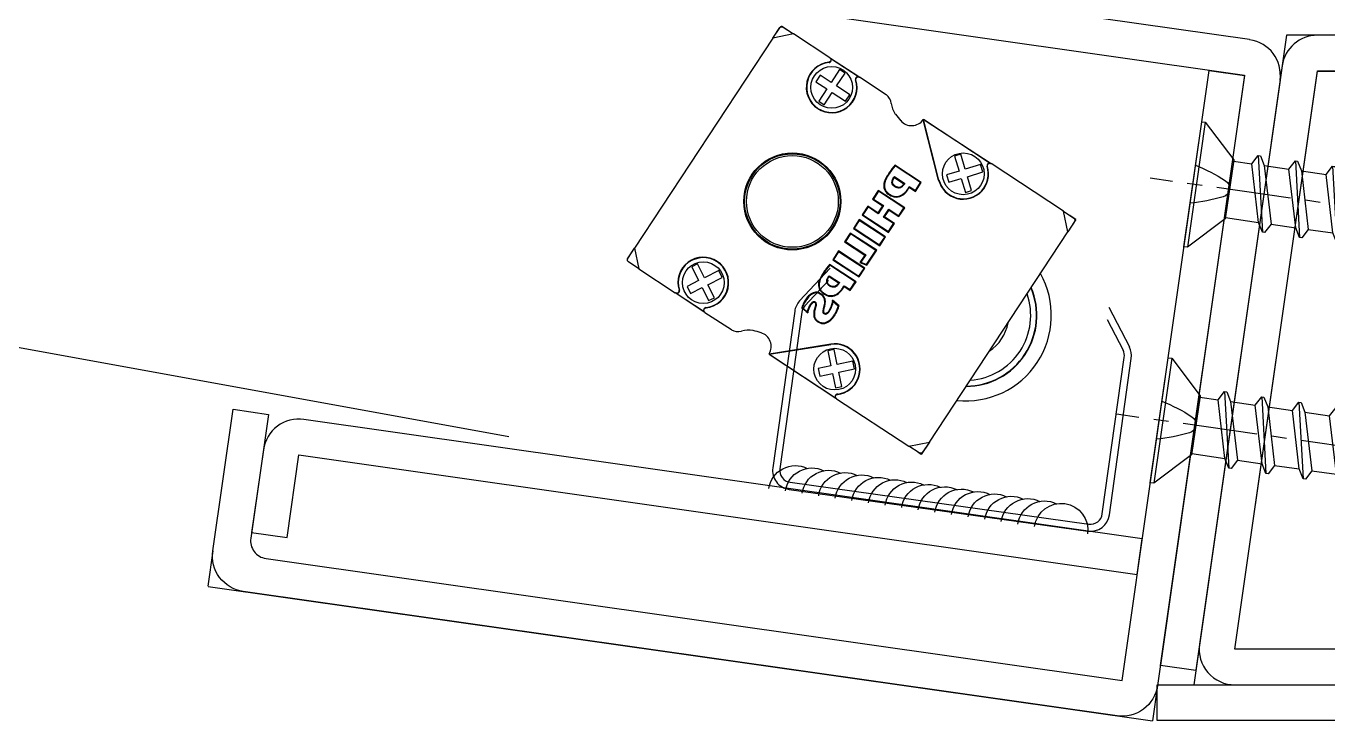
# Model space of a CAD drawing. Extents: x -3378 to 102197, y -3799 to 48702.
# Drawn here: x 58721.3 to 58830.4, y 12798 to 12856.4 of the extents above; entities that cross this region are included whole.
import ezdxf

# ---------------------------------------------------------------- set-up
doc = ezdxf.new("R2010")
doc.units = 0
doc.linetypes.add('CENTER', pattern=[2, 1.25, -0.25, 0.25, -0.25])
for name, color, linetype in [('24WELD', 55, 'Continuous'), ('CENTER', 4, 'CENTER'), ('LAYER3', 165, 'Continuous'), ('outline', 255, 'Continuous'), ('螺絲 固定五金 FASTENERS', 124, 'Continuous'), ('螺絲、螺栓', 4, 'Continuous'), ('視覺模型鋁擠型暫替', 4, 'Continuous'), ('金屬面材 METAL PANEL', 2, 'Continuous')]:
    doc.layers.add(name, color=color, linetype=linetype)
doc.layers.add('BCM-ALP', color=7, linetype='Continuous', lineweight=0)

# ---------------------------------------------------------------- blocks, each defined once
blk = doc.blocks.new('箭頭2')
at = {"layer": 'LAYER3', "ltscale": 10}
blk.add_line((0, -5.77), (0, -205.77), dxfattribs=at)
blk = doc.blocks.new('L3燈具')
at = {"color": 133, "linetype": 'Continuous'}
for p, q in [((-14.27, 36.33), (-11.58, 35.06)), ((-14.19, 36.27), (-14.17, 36.24)), ((-11.71, 35.08), (-11.67, 35.08)), ((-5.77, 32.29), (-5.78, 32.29)), ((0.22, 29.42), (0.26, 29.43)), ((-21.69, 13.73), (-24.38, 15.01)), ((-24.24, 14.99), (-24.28, 14.99)), ((-21.76, 13.79), (-21.78, 13.82)), ((-15.87, 10.99), (-15.87, 11)), ((-9.76, 8.08), (-15.72, 10.91)), ((-9.83, 8.14), (-9.86, 8.17))]:
    blk.add_line(p, q, dxfattribs=at)
at = {"color": 165, "linetype": 'Continuous'}
for p, q in [((-13.33, 35.47), (-13.88, 34.3)), ((-13.4, 34.07), (-12.84, 35.24)), ((-12.84, 35.24), (-13.33, 35.47)), ((-14.87, 34.77), (-15.15, 34.18)), ((-15.15, 34.18), (-14.16, 33.71)), ((-13.88, 34.3), (-14.87, 34.77)), ((-12.18, 33.49), (-13.4, 34.07)), ((-14.16, 33.71), (-14.69, 32.6)), ((-14.2, 32.37), (-13.68, 33.48)), ((-13.68, 33.48), (-12.46, 32.9)), ((-12.46, 32.9), (-12.18, 33.49)), ((-14.69, 32.6), (-14.2, 32.37)), ((-3.83, 27.43), (-5.8, 32.27)), ((-3.8, 27.44), (-5.77, 32.29)), ((-2.29, 29.83), (-2.78, 29.6)), ((-2.78, 29.6), (-2.23, 28.42)), ((-1.74, 28.64), (-2.29, 29.83)), ((-2.23, 28.42), (-3.22, 27.96)), ((-0.52, 29.21), (-1.74, 28.64)), ((-1.47, 28.05), (-0.24, 28.62)), ((-0.24, 28.62), (-0.52, 29.21)), ((-8.01, 27.36), (-8.05, 27.38)), ((-5.23, 27.03), (-7.62, 28.16)), ((-7.6, 28.1), (-7.62, 28.16)), ((-5.3, 27.01), (-7.6, 28.1)), ((-3.22, 27.96), (-2.95, 27.37)), ((-2.95, 27.37), (-1.96, 27.83)), ((-1.96, 27.83), (-1.45, 26.71)), ((-0.96, 26.94), (-1.47, 28.05)), ((-7.54, 27.21), (-7.52, 27.14)), ((-7.54, 27.21), (-6.59, 26.76)), ((-7.52, 27.14), (-6.67, 26.73)), ((-6.59, 26.76), (-6.67, 26.73)), ((-6.18, 26.56), (-6.16, 26.49)), ((-6.18, 26.56), (-5.63, 26.3)), ((-6.16, 26.49), (-5.61, 26.23)), ((-5.63, 26.3), (-5.3, 27.01)), ((-5.63, 26.3), (-5.61, 26.23)), ((-5.61, 26.23), (-5.23, 27.03)), ((-5.3, 27.01), (-5.23, 27.03)), ((-1.45, 26.71), (-0.96, 26.94)), ((-8.71, 25.88), (-9.09, 25.08)), ((-8.68, 25.81), (-9.02, 25.1)), ((-6.32, 24.74), (-8.71, 25.88)), ((-8.68, 25.81), (-8.71, 25.88)), ((-6.39, 24.72), (-8.68, 25.81)), ((-9.39, 24.45), (-9.77, 23.65)), ((-9.36, 24.38), (-9.7, 23.67)), ((-8.48, 24.01), (-9.39, 24.45)), ((-9.36, 24.38), (-9.39, 24.45)), ((-8.45, 23.94), (-9.36, 24.38)), ((-9.02, 25.1), (-9.09, 25.08)), ((-9.09, 25.08), (-8.18, 24.65)), ((-9.02, 25.1), (-8.1, 24.67)), ((-8.18, 24.65), (-8.48, 24.01)), ((-8.1, 24.67), (-8.45, 23.94)), ((-8.1, 24.67), (-8.18, 24.65)), ((-7.96, 23.71), (-7.62, 24.44)), ((-7.89, 23.74), (-7.59, 24.37)), ((-7.62, 24.44), (-7.59, 24.37)), ((-7.62, 24.44), (-6.72, 24.01)), ((-7.59, 24.37), (-6.69, 23.94)), ((-6.72, 24.01), (-6.39, 24.72)), ((-6.72, 24.01), (-6.69, 23.94)), ((-6.69, 23.94), (-6.32, 24.74)), ((-6.39, 24.72), (-6.32, 24.74)), ((-9.96, 23.23), (-10.34, 22.43)), ((-9.94, 23.16), (-10.27, 22.46)), ((-7.57, 22.1), (-9.96, 23.23)), ((-9.94, 23.16), (-9.96, 23.23)), ((-7.64, 22.07), (-9.94, 23.16)), ((-9.7, 23.67), (-9.77, 23.65)), ((-9.77, 23.65), (-7.37, 22.51)), ((-9.7, 23.67), (-7.4, 22.58)), ((-8.45, 23.94), (-8.48, 24.01)), ((-7.96, 23.71), (-7.89, 23.74)), ((-7.06, 23.29), (-7.96, 23.71)), ((-6.99, 23.31), (-7.89, 23.74)), ((-7.4, 22.58), (-7.06, 23.29)), ((-7.37, 22.51), (-6.99, 23.31)), ((-7.06, 23.29), (-6.99, 23.31)), ((-10.54, 22.01), (-10.92, 21.21)), ((-10.52, 21.94), (-10.85, 21.24)), ((-8.15, 20.88), (-10.54, 22.01)), ((-10.52, 21.94), (-10.54, 22.01)), ((-8.22, 20.85), (-10.52, 21.94)), ((-10.27, 22.46), (-10.34, 22.43)), ((-10.34, 22.43), (-7.95, 21.3)), ((-10.27, 22.46), (-7.97, 21.37)), ((-7.97, 21.37), (-7.64, 22.07)), ((-7.95, 21.3), (-7.57, 22.1)), ((-7.64, 22.07), (-7.57, 22.1)), ((-7.4, 22.58), (-7.37, 22.51)), ((-10.85, 21.24), (-10.92, 21.21)), ((-10.92, 21.21), (-9.08, 20.34)), ((-10.85, 21.24), (-9.01, 20.37)), ((-8.82, 19.58), (-8.22, 20.85)), ((-8.79, 19.52), (-8.15, 20.88)), ((-8.22, 20.85), (-8.15, 20.88)), ((-7.97, 21.37), (-7.95, 21.3)), ((-11.31, 20.39), (-11.69, 19.59)), ((-11.29, 20.32), (-11.62, 19.62)), ((-8.92, 19.26), (-11.31, 20.39)), ((-11.29, 20.32), (-11.31, 20.39)), ((-8.99, 19.23), (-11.29, 20.32)), ((-9.08, 20.34), (-9.41, 19.66)), ((-9.33, 19.7), (-9.41, 19.66)), ((-9.41, 19.66), (-8.79, 19.52)), ((-9.01, 20.37), (-9.33, 19.7)), ((-9.33, 19.7), (-8.82, 19.58)), ((-9.01, 20.37), (-9.08, 20.34)), ((-9.5, 18.03), (-11.89, 19.16)), ((-11.87, 19.09), (-11.89, 19.16)), ((-9.57, 18), (-11.87, 19.09)), ((-11.62, 19.62), (-11.69, 19.59)), ((-11.69, 19.59), (-9.3, 18.46)), ((-11.62, 19.62), (-9.32, 18.53)), ((-9.32, 18.53), (-8.99, 19.23)), ((-9.3, 18.46), (-8.92, 19.26)), ((-8.99, 19.23), (-8.92, 19.26)), ((-8.82, 19.58), (-8.79, 19.52)), ((-22.87, 17.67), (-23.32, 17.36)), ((-22.14, 16.6), (-22.87, 17.67)), ((-12.28, 18.34), (-12.33, 18.36)), ((-11.81, 18.21), (-11.79, 18.14)), ((-11.81, 18.21), (-10.86, 17.76)), ((-11.79, 18.14), (-10.93, 17.73)), ((-10.86, 17.76), (-10.93, 17.73)), ((-10.45, 17.56), (-10.42, 17.49)), ((-10.45, 17.56), (-9.9, 17.3)), ((-10.42, 17.49), (-9.88, 17.23)), ((-9.9, 17.3), (-9.57, 18)), ((-9.88, 17.23), (-9.5, 18.03)), ((-9.57, 18), (-9.5, 18.03)), ((-9.32, 18.53), (-9.3, 18.46)), ((-23.32, 17.36), (-22.58, 16.29)), ((-21.03, 17.36), (-22.14, 16.6)), ((-21.77, 16.06), (-20.66, 16.83)), ((-20.66, 16.83), (-21.03, 17.36)), ((-9.9, 17.3), (-9.88, 17.23)), ((-22.58, 16.29), (-23.48, 15.68)), ((-23.48, 15.68), (-23.11, 15.14)), ((-23.11, 15.14), (-22.21, 15.76)), ((-22.21, 15.76), (-21.52, 14.75)), ((-21.07, 15.05), (-21.77, 16.06)), ((-12.66, 15.88), (-12.68, 15.84)), ((-11.19, 16.13), (-11.25, 16.23)), ((-10.63, 15.83), (-11.25, 16.23)), ((-10.69, 15.8), (-11.19, 16.13)), ((-10.69, 15.8), (-10.63, 15.83)), ((-21.52, 14.75), (-21.07, 15.05)), ((-13.66, 15.26), (-13.71, 15.24)), ((-13.18, 14.97), (-13.14, 14.88)), ((-11.66, 14.96), (-11.66, 15.01)), ((-15.87, 11.03), (-10.87, 12.57)), ((-15.87, 10.99), (-10.86, 12.53)), ((-10.54, 12.15), (-11.05, 11.96)), ((-10.1, 10.92), (-10.54, 12.15)), ((-11.05, 11.96), (-10.61, 10.74)), ((-8.83, 11.38), (-10.1, 10.92)), ((-8.61, 10.77), (-8.83, 11.38)), ((-10.61, 10.74), (-11.64, 10.37)), ((-11.64, 10.37), (-11.42, 9.76)), ((-11.42, 9.76), (-10.39, 10.13)), ((-10.39, 10.13), (-9.97, 8.97)), ((-9.88, 10.31), (-8.61, 10.77)), ((-9.47, 9.16), (-9.88, 10.31)), ((-9.97, 8.97), (-9.47, 9.16))]:
    blk.add_line(p, q, dxfattribs=at)
for centre, radius in [((-13.78, 33.89), 1.75), ((-1.85, 28.24), 1.75), ((-15.72, 23.96), 4.07), ((-15.72, 23.96), 4), ((-15.72, 23.96), 3.85), ((-22.17, 16.18), 1.75), ((-10.25, 10.52), 1.75)]:
    blk.add_circle(centre, radius, dxfattribs=at)
for centre, radius, start, end in [((-13.78, 33.89), 2.13, 104.2067, 25.0725), ((-13.78, 33.89), 2.1, 103.8351, 25.4441), ((-1.85, 28.24), 2.13, 202.2058, 25.0725), ((-1.85, 28.24), 2.1, 202.2058, 25.4441), ((0.12, 23.37), 9.11, 148.215, 153.8586), ((0.12, 23.37), 9.06, 148.514, 153.8586), ((-4.07, 14.32), 9.2, 148.2538, 153.92), ((-4.07, 14.32), 9.14, 148.5502, 153.92), ((-22.17, 16.18), 2.13, 284.2067, 205.0725), ((-22.17, 16.18), 2.1, 283.8351, 205.4441), ((-7.54, 24.5), 11.13, 236.2835, 239.7949), ((-7.54, 24.5), 11.08, 236.4704, 239.3601), ((-10.25, 10.52), 2.13, 284.2067, 107.0734), ((-10.25, 10.52), 2.1, 283.8351, 107.0734)]:
    blk.add_arc(centre, radius, start, end, dxfattribs=at)
at = {"color": 133, "linetype": 'Continuous'}
for centre, radius, start, end in [((-1.04, 39.42), 10, 224.4646, 228.5497), ((-15.64, 11.09), 0.2, 220.5242, 244.6396)]:
    blk.add_arc(centre, radius, start, end, dxfattribs=at)
at = {"linetype": 'Continuous'}
blk.add_arc((-5.7, 32.05), 0.2, 64.6396, 88.755, dxfattribs=at)
at = {"color": 133, "linetype": 'Continuous', "extrusion": (0, 0, -1)}
for centre, major_axis, start_param, end_param in [((-6.37, 33.03), (1, 0.41), 1.321801, 1.35384), ((-16.82, 10.98), (0.32, -1.04), -1.35384, -1.321801)]:
    blk.add_ellipse(centre, major_axis=major_axis, ratio=0.866113, start_param=start_param, end_param=end_param, dxfattribs=at)
at = {"color": 165, "linetype": 'Continuous'}
for points, knots in [([(-14.27, 36.33), (-14.23, 36.32), (-14.2, 36.29), (-14.16, 36.22), (-14.15, 36.17), (-14.16, 36.09), (-14.17, 36.05), (-14.23, 35.99), (-14.26, 35.97), (-14.3, 35.96)], [0, 0, 0, 0, 0.25, 0.25, 0.5, 0.5, 0.75, 0.75, 1, 1, 1, 1]), ([(-14.28, 35.93), (-14.24, 35.94), (-14.21, 35.96), (-14.15, 36.02), (-14.13, 36.06), (-14.13, 36.14), (-14.14, 36.19), (-14.16, 36.23), (-14.16, 36.24), (-14.17, 36.24)], [0, 0, 0, 0, 0.25, 0.25, 0.5, 0.5, 0.75, 0.75, 0.8056543, 0.8056543, 0.8056543, 0.8056543]), ([(-11.71, 35.08), (-11.72, 35.08), (-11.73, 35.08), (-11.78, 35.07), (-11.82, 35.05), (-11.87, 34.99), (-11.89, 34.95), (-11.91, 34.87), (-11.9, 34.83), (-11.88, 34.79)], [0.1948221, 0.1948221, 0.1948221, 0.1948221, 0.25, 0.25, 0.5, 0.5, 0.75, 0.75, 1, 1, 1, 1]), ([(-11.85, 34.79), (-11.86, 34.83), (-11.87, 34.87), (-11.85, 34.95), (-11.83, 34.99), (-11.78, 35.05), (-11.74, 35.07), (-11.66, 35.08), (-11.62, 35.08), (-11.58, 35.06)], [0, 0, 0, 0, 0.25, 0.25, 0.5, 0.5, 0.75, 0.75, 1, 1, 1, 1]), ([(0.22, 29.42), (0.21, 29.42), (0.2, 29.42), (0.15, 29.41), (0.11, 29.39), (0.06, 29.34), (0.04, 29.3), (0.02, 29.22), (0.03, 29.18), (0.04, 29.14)], [0.1948221, 0.1948221, 0.1948221, 0.1948221, 0.25, 0.25, 0.5, 0.5, 0.75, 0.75, 1, 1, 1, 1]), ([(0.08, 29.14), (0.06, 29.18), (0.06, 29.22), (0.07, 29.3), (0.09, 29.34), (0.15, 29.4), (0.19, 29.42), (0.27, 29.43), (0.31, 29.42), (0.35, 29.41)], [0, 0, 0, 0, 0.25, 0.25, 0.5, 0.5, 0.75, 0.75, 1, 1, 1, 1]), ([(-8.05, 27.38), (-8.2, 27.07), (-8.35, 26.75), (-8.31, 26.23), (-8.25, 26.06), (-8.04, 25.79), (-7.89, 25.7), (-7.57, 25.56), (-7.4, 25.52), (-7.06, 25.53), (-6.9, 25.59), (-6.61, 25.77), (-6.48, 25.89), (-6.3, 26.18), (-6.23, 26.34), (-6.16, 26.49)], [0, 0, 0, 0, 0.25, 0.25, 0.375, 0.375, 0.5, 0.5, 0.625, 0.625, 0.75, 0.75, 0.875, 0.875, 1, 1, 1, 1]), ([(-8.01, 27.36), (-8.02, 27.32), (-8.04, 27.28), (-8.06, 27.23), (-8.07, 27.23), (-8.08, 27.21), (-8.08, 27.2), (-8.1, 27.16), (-8.11, 27.14), (-8.16, 27.02), (-8.19, 26.93), (-8.27, 26.67), (-8.28, 26.5), (-8.25, 26.28), (-8.23, 26.21), (-8.19, 26.11), (-8.18, 26.08), (-8.15, 26.03), (-8.14, 26.02), (-8.12, 25.98), (-8.11, 25.97), (-8.04, 25.89), (-7.98, 25.84), (-7.87, 25.77), (-7.83, 25.74), (-7.76, 25.7), (-7.71, 25.68), (-7.51, 25.59), (-7.35, 25.56), (-7.04, 25.59), (-6.89, 25.65), (-6.72, 25.77), (-6.68, 25.79), (-6.63, 25.84), (-6.61, 25.85), (-6.59, 25.88), (-6.58, 25.89), (-6.56, 25.9), (-6.56, 25.91), (-6.49, 25.98), (-6.44, 26.05), (-6.36, 26.19), (-6.32, 26.26), (-6.25, 26.41), (-6.22, 26.49), (-6.18, 26.56)], [0, 0, 0, 0, 0.03125, 0.03125, 0.039062, 0.039062, 0.046875, 0.046875, 0.0625, 0.0625, 0.125, 0.125, 0.25, 0.25, 0.3125, 0.3125, 0.34375, 0.34375, 0.359375, 0.359375, 0.375, 0.375, 0.4375, 0.4375, 0.46875, 0.46875, 0.5, 0.5, 0.625, 0.625, 0.75, 0.75, 0.78125, 0.78125, 0.796875, 0.796875, 0.804688, 0.804688, 0.8125, 0.8125, 0.875, 0.875, 0.9375, 0.9375, 1, 1, 1, 1]), ([(-6.59, 26.76), (-6.6, 26.75), (-6.6, 26.74), (-6.61, 26.73), (-6.61, 26.72), (-6.62, 26.72), (-6.62, 26.71), (-6.62, 26.71), (-6.62, 26.7), (-6.64, 26.67), (-6.65, 26.65), (-6.69, 26.58), (-6.71, 26.54), (-6.8, 26.43), (-6.85, 26.38), (-6.94, 26.33), (-6.97, 26.32), (-7.01, 26.32), (-7.02, 26.31), (-7.04, 26.31), (-7.05, 26.31), (-7.08, 26.31), (-7.1, 26.31), (-7.16, 26.31), (-7.2, 26.31), (-7.26, 26.33), (-7.28, 26.34), (-7.31, 26.35), (-7.33, 26.35), (-7.35, 26.36), (-7.36, 26.37), (-7.38, 26.37), (-7.39, 26.38), (-7.41, 26.39), (-7.42, 26.39), (-7.45, 26.41), (-7.46, 26.42), (-7.52, 26.45), (-7.55, 26.48), (-7.62, 26.56), (-7.66, 26.62), (-7.68, 26.77), (-7.68, 26.85), (-7.64, 26.99), (-7.62, 27.04), (-7.6, 27.1), (-7.59, 27.11), (-7.58, 27.13), (-7.58, 27.13), (-7.58, 27.13), (-7.58, 27.14), (-7.58, 27.14), (-7.57, 27.15), (-7.56, 27.17), (-7.55, 27.19), (-7.54, 27.21)], [0, 0, 0, 0, 0.015625, 0.015625, 0.023438, 0.023438, 0.027344, 0.027344, 0.03125, 0.03125, 0.0625, 0.0625, 0.125, 0.125, 0.25, 0.25, 0.3125, 0.3125, 0.328125, 0.328125, 0.34375, 0.34375, 0.375, 0.375, 0.4375, 0.4375, 0.46875, 0.46875, 0.484375, 0.484375, 0.5, 0.5, 0.515625, 0.515625, 0.53125, 0.53125, 0.5625, 0.5625, 0.625, 0.625, 0.75, 0.75, 0.875, 0.875, 0.9375, 0.9375, 0.953125, 0.953125, 0.957031, 0.957031, 0.960938, 0.960938, 0.96875, 0.96875, 1, 1, 1, 1]), ([(-6.67, 26.73), (-6.67, 26.73), (-6.67, 26.73), (-6.67, 26.73), (-6.67, 26.73), (-6.68, 26.7), (-6.7, 26.67), (-6.73, 26.61), (-6.76, 26.57), (-6.84, 26.46), (-6.89, 26.42), (-6.96, 26.38), (-6.99, 26.37), (-7.02, 26.37), (-7.03, 26.37), (-7.05, 26.36), (-7.06, 26.36), (-7.08, 26.36), (-7.1, 26.36), (-7.16, 26.36), (-7.19, 26.37), (-7.25, 26.38), (-7.27, 26.39), (-7.3, 26.4), (-7.31, 26.4), (-7.33, 26.41), (-7.34, 26.41), (-7.35, 26.42), (-7.36, 26.43), (-7.38, 26.44), (-7.39, 26.44), (-7.42, 26.45), (-7.44, 26.46), (-7.48, 26.5), (-7.51, 26.52), (-7.58, 26.59), (-7.61, 26.64), (-7.63, 26.77), (-7.63, 26.84), (-7.59, 26.97), (-7.58, 27.02), (-7.55, 27.08), (-7.54, 27.09), (-7.54, 27.1), (-7.53, 27.11), (-7.53, 27.11), (-7.53, 27.11), (-7.53, 27.12), (-7.53, 27.12), (-7.52, 27.13), (-7.52, 27.14), (-7.52, 27.14)], [0, 0, 0, 0, 0.000985, 0.000985, 0.005102, 0.005102, 0.038036, 0.038036, 0.103905, 0.103905, 0.235642, 0.235642, 0.301511, 0.301511, 0.317978, 0.317978, 0.334445, 0.334445, 0.36738, 0.36738, 0.433248, 0.433248, 0.466183, 0.466183, 0.48265, 0.48265, 0.499117, 0.499117, 0.515584, 0.515584, 0.532051, 0.532051, 0.564986, 0.564986, 0.630855, 0.630855, 0.762592, 0.762592, 0.894329, 0.894329, 0.960198, 0.960198, 0.976665, 0.976665, 0.980782, 0.980782, 0.984899, 0.984899, 0.993133, 0.993133, 1, 1, 1, 1]), ([(-12.33, 18.36), (-12.48, 18.06), (-12.62, 17.73), (-12.58, 17.22), (-12.51, 17.05), (-12.3, 16.79), (-12.15, 16.7), (-11.84, 16.55), (-11.67, 16.51), (-11.33, 16.52), (-11.16, 16.58), (-10.73, 16.86), (-10.57, 17.18), (-10.42, 17.49)], [0, 0, 0, 0, 0.25, 0.25, 0.375, 0.375, 0.5, 0.5, 0.625, 0.625, 0.75, 0.75, 1, 1, 1, 1]), ([(-12.28, 18.34), (-12.3, 18.3), (-12.32, 18.27), (-12.34, 18.22), (-12.34, 18.21), (-12.35, 18.2), (-12.35, 18.2), (-12.35, 18.19), (-12.35, 18.19), (-12.36, 18.18), (-12.36, 18.17), (-12.37, 18.14), (-12.39, 18.11), (-12.44, 17.99), (-12.47, 17.9), (-12.54, 17.63), (-12.55, 17.46), (-12.5, 17.17), (-12.44, 17.05), (-12.34, 16.93), (-12.34, 16.92), (-12.32, 16.91), (-12.32, 16.9), (-12.3, 16.88), (-12.28, 16.87), (-12.24, 16.83), (-12.2, 16.8), (-12.13, 16.75), (-12.09, 16.73), (-12.01, 16.69), (-11.97, 16.67), (-11.76, 16.58), (-11.6, 16.56), (-11.3, 16.59), (-11.15, 16.65), (-10.99, 16.76), (-10.97, 16.77), (-10.94, 16.8), (-10.92, 16.81), (-10.88, 16.85), (-10.85, 16.88), (-10.77, 16.97), (-10.72, 17.03), (-10.66, 17.14), (-10.63, 17.18), (-10.6, 17.24), (-10.59, 17.26), (-10.58, 17.29), (-10.57, 17.3), (-10.56, 17.32), (-10.56, 17.33), (-10.52, 17.41), (-10.48, 17.49), (-10.45, 17.56)], [0, 0, 0, 0, 0.03125, 0.03125, 0.039062, 0.039062, 0.041016, 0.041016, 0.042969, 0.042969, 0.046875, 0.046875, 0.0625, 0.0625, 0.125, 0.125, 0.25, 0.25, 0.375, 0.375, 0.382812, 0.382812, 0.390625, 0.390625, 0.40625, 0.40625, 0.4375, 0.4375, 0.46875, 0.46875, 0.5, 0.5, 0.625, 0.625, 0.75, 0.75, 0.765625, 0.765625, 0.78125, 0.78125, 0.8125, 0.8125, 0.875, 0.875, 0.90625, 0.90625, 0.921875, 0.921875, 0.929688, 0.929688, 0.9375, 0.9375, 1, 1, 1, 1]), ([(-10.86, 17.76), (-10.87, 17.75), (-10.87, 17.74), (-10.88, 17.72), (-10.88, 17.72), (-10.88, 17.71), (-10.89, 17.71), (-10.9, 17.67), (-10.91, 17.65), (-10.95, 17.58), (-10.98, 17.53), (-11.06, 17.42), (-11.12, 17.37), (-11.21, 17.32), (-11.24, 17.31), (-11.28, 17.31), (-11.28, 17.31), (-11.29, 17.31), (-11.29, 17.31), (-11.31, 17.3), (-11.32, 17.3), (-11.35, 17.3), (-11.37, 17.3), (-11.47, 17.31), (-11.56, 17.33), (-11.69, 17.39), (-11.73, 17.41), (-11.8, 17.46), (-11.83, 17.49), (-11.9, 17.58), (-11.93, 17.65), (-11.95, 17.77), (-11.95, 17.81), (-11.94, 17.86), (-11.94, 17.87), (-11.93, 17.89), (-11.93, 17.89), (-11.93, 17.9), (-11.93, 17.9), (-11.93, 17.9), (-11.93, 17.91), (-11.93, 17.93), (-11.92, 17.94), (-11.9, 18), (-11.89, 18.04), (-11.86, 18.1), (-11.86, 18.11), (-11.85, 18.13), (-11.85, 18.13), (-11.84, 18.14), (-11.84, 18.15), (-11.83, 18.17), (-11.82, 18.19), (-11.81, 18.21)], [0, 0, 0, 0, 0.015625, 0.015625, 0.023437, 0.023437, 0.03125, 0.03125, 0.0625, 0.0625, 0.125, 0.125, 0.25, 0.25, 0.3125, 0.3125, 0.320312, 0.320312, 0.328125, 0.328125, 0.34375, 0.34375, 0.375, 0.375, 0.5, 0.5, 0.5625, 0.5625, 0.625, 0.625, 0.75, 0.75, 0.8125, 0.8125, 0.828125, 0.828125, 0.832031, 0.832031, 0.835938, 0.835938, 0.84375, 0.84375, 0.875, 0.875, 0.9375, 0.9375, 0.953125, 0.953125, 0.960938, 0.960938, 0.96875, 0.96875, 1, 1, 1, 1]), ([(-10.93, 17.73), (-10.93, 17.73), (-10.94, 17.73), (-10.95, 17.7), (-10.96, 17.67), (-11, 17.6), (-11.02, 17.56), (-11.1, 17.46), (-11.15, 17.41), (-11.23, 17.37), (-11.26, 17.36), (-11.29, 17.36), (-11.29, 17.36), (-11.3, 17.36), (-11.3, 17.36), (-11.31, 17.36), (-11.32, 17.36), (-11.35, 17.36), (-11.37, 17.36), (-11.46, 17.36), (-11.54, 17.38), (-11.66, 17.43), (-11.7, 17.46), (-11.77, 17.5), (-11.79, 17.53), (-11.86, 17.6), (-11.88, 17.66), (-11.89, 17.77), (-11.89, 17.8), (-11.89, 17.85), (-11.89, 17.86), (-11.88, 17.88), (-11.88, 17.88), (-11.88, 17.89), (-11.88, 17.89), (-11.88, 17.89), (-11.88, 17.9), (-11.87, 17.91), (-11.87, 17.93), (-11.85, 17.98), (-11.84, 18.02), (-11.82, 18.07), (-11.81, 18.09), (-11.8, 18.1), (-11.8, 18.11), (-11.8, 18.12), (-11.79, 18.12), (-11.79, 18.13), (-11.79, 18.13), (-11.79, 18.14)], [0, 0, 0, 0, 0.005073, 0.005073, 0.038004, 0.038004, 0.103868, 0.103868, 0.235595, 0.235595, 0.301459, 0.301459, 0.309692, 0.309692, 0.317925, 0.317925, 0.334391, 0.334391, 0.367323, 0.367323, 0.49905, 0.49905, 0.564914, 0.564914, 0.630777, 0.630777, 0.762504, 0.762504, 0.828368, 0.828368, 0.844834, 0.844834, 0.84895, 0.84895, 0.853067, 0.853067, 0.8613, 0.8613, 0.894232, 0.894232, 0.960095, 0.960095, 0.976561, 0.976561, 0.984794, 0.984794, 0.993027, 0.993027, 1, 1, 1, 1]), ([(-11.66, 15.01), (-11.68, 15.01), (-11.69, 15.01), (-11.71, 15.02), (-11.72, 15.02), (-11.72, 15.02), (-11.73, 15.02), (-11.73, 15.02), (-11.73, 15.02), (-11.73, 15.03), (-11.74, 15.03), (-11.75, 15.03), (-11.75, 15.03), (-11.77, 15.04), (-11.77, 15.04), (-11.78, 15.05), (-11.78, 15.05), (-11.78, 15.05), (-11.79, 15.05), (-11.81, 15.07), (-11.82, 15.1), (-11.84, 15.2), (-11.85, 15.27), (-11.84, 15.4), (-11.84, 15.45), (-11.83, 15.52), (-11.82, 15.55), (-11.82, 15.59), (-11.82, 15.59), (-11.81, 15.6), (-11.81, 15.61), (-11.81, 15.61), (-11.81, 15.61), (-11.81, 15.63), (-11.81, 15.64), (-11.79, 15.83), (-11.8, 15.97), (-11.83, 16.09), (-11.83, 16.1), (-11.83, 16.11), (-11.83, 16.11), (-11.83, 16.12), (-11.83, 16.12), (-11.84, 16.15), (-11.85, 16.16), (-11.87, 16.22), (-11.88, 16.25), (-11.93, 16.35), (-11.98, 16.41), (-12.08, 16.51), (-12.14, 16.55), (-12.22, 16.59), (-12.23, 16.6), (-12.25, 16.61), (-12.25, 16.61), (-12.28, 16.62), (-12.29, 16.63), (-12.35, 16.65), (-12.38, 16.66), (-12.56, 16.71), (-12.7, 16.7), (-12.9, 16.62), (-12.96, 16.58), (-13.06, 16.51), (-13.09, 16.49), (-13.13, 16.45), (-13.14, 16.45), (-13.15, 16.43), (-13.16, 16.43), (-13.16, 16.42), (-13.17, 16.42), (-13.18, 16.4), (-13.2, 16.39), (-13.31, 16.27), (-13.38, 16.14), (-13.44, 16.02)], [0, 0, 0, 0, 0.014689, 0.014689, 0.022509, 0.022509, 0.026419, 0.026419, 0.028374, 0.028374, 0.030329, 0.030329, 0.038149, 0.038149, 0.042058, 0.042058, 0.045968, 0.045968, 0.061608, 0.061608, 0.124168, 0.124168, 0.186727, 0.186727, 0.218007, 0.218007, 0.233647, 0.233647, 0.237557, 0.237557, 0.239512, 0.239512, 0.241467, 0.241467, 0.249287, 0.249287, 0.374406, 0.374406, 0.382225, 0.382225, 0.386135, 0.386135, 0.390045, 0.390045, 0.405685, 0.405685, 0.436965, 0.436965, 0.499524, 0.499524, 0.562084, 0.562084, 0.569904, 0.569904, 0.577724, 0.577724, 0.593364, 0.593364, 0.624643, 0.624643, 0.749762, 0.749762, 0.812322, 0.812322, 0.843601, 0.843601, 0.851421, 0.851421, 0.855331, 0.855331, 0.859241, 0.859241, 0.874881, 0.874881, 1, 1, 1, 1]), ([(-11.66, 14.96), (-11.68, 14.96), (-11.7, 14.96), (-11.72, 14.97), (-11.73, 14.97), (-11.74, 14.97), (-11.75, 14.97), (-11.75, 14.97), (-11.75, 14.98), (-11.76, 14.98), (-11.76, 14.98), (-11.77, 14.98), (-11.78, 14.99), (-11.79, 14.99), (-11.79, 14.99), (-11.8, 15), (-11.8, 15), (-11.81, 15), (-11.82, 15.01), (-11.85, 15.04), (-11.87, 15.08), (-11.9, 15.2), (-11.9, 15.27), (-11.89, 15.4), (-11.89, 15.45), (-11.88, 15.53), (-11.87, 15.56), (-11.87, 15.59), (-11.87, 15.6), (-11.87, 15.61), (-11.87, 15.61), (-11.87, 15.62), (-11.86, 15.62), (-11.86, 15.64), (-11.86, 15.65), (-11.84, 15.83), (-11.85, 15.97), (-11.88, 16.08), (-11.88, 16.09), (-11.88, 16.1), (-11.88, 16.1), (-11.88, 16.11), (-11.89, 16.11), (-11.89, 16.13), (-11.9, 16.15), (-11.91, 16.2), (-11.93, 16.23), (-11.98, 16.32), (-12.02, 16.37), (-12.11, 16.47), (-12.17, 16.51), (-12.24, 16.55), (-12.25, 16.55), (-12.27, 16.56), (-12.28, 16.56), (-12.3, 16.57), (-12.32, 16.58), (-12.36, 16.6), (-12.4, 16.61), (-12.56, 16.65), (-12.69, 16.65), (-12.87, 16.57), (-12.94, 16.54), (-13.03, 16.47), (-13.06, 16.45), (-13.1, 16.41), (-13.1, 16.41), (-13.11, 16.4), (-13.12, 16.39), (-13.13, 16.39), (-13.13, 16.38), (-13.14, 16.37), (-13.16, 16.35), (-13.26, 16.24), (-13.33, 16.11), (-13.39, 15.99)], [0, 0, 0, 0, 0.015625, 0.015625, 0.023437, 0.023437, 0.027344, 0.027344, 0.029297, 0.029297, 0.03125, 0.03125, 0.039063, 0.039063, 0.042969, 0.042969, 0.046875, 0.046875, 0.0625, 0.0625, 0.125, 0.125, 0.1875, 0.1875, 0.21875, 0.21875, 0.234375, 0.234375, 0.238281, 0.238281, 0.240234, 0.240234, 0.242188, 0.242188, 0.25, 0.25, 0.375, 0.375, 0.382813, 0.382813, 0.386719, 0.386719, 0.390625, 0.390625, 0.40625, 0.40625, 0.4375, 0.4375, 0.5, 0.5, 0.5625, 0.5625, 0.570312, 0.570312, 0.578125, 0.578125, 0.59375, 0.59375, 0.625, 0.625, 0.75, 0.75, 0.8125, 0.8125, 0.84375, 0.84375, 0.851562, 0.851562, 0.855469, 0.855469, 0.859375, 0.859375, 0.875, 0.875, 1, 1, 1, 1]), ([(-13.44, 16.02), (-13.47, 15.96), (-13.5, 15.9), (-13.55, 15.78), (-13.57, 15.72), (-13.64, 15.54), (-13.68, 15.41), (-13.71, 15.27), (-13.71, 15.26), (-13.71, 15.25), (-13.71, 15.24)], [0, 0, 0, 0, 0.239415, 0.239415, 0.47883, 0.47883, 0.957661, 0.957661, 0.957661, 1, 1, 1, 1]), ([(-13.39, 15.99), (-13.42, 15.94), (-13.45, 15.88), (-13.5, 15.76), (-13.52, 15.7), (-13.59, 15.52), (-13.63, 15.39), (-13.66, 15.26)], [0, 0, 0, 0, 0.25, 0.25, 0.5, 0.5, 1, 1, 1, 1]), ([(-13.18, 14.97), (-13.17, 15.17), (-13.12, 15.36), (-13.04, 15.56), (-13.03, 15.58), (-13.01, 15.62), (-13, 15.64), (-12.99, 15.67), (-12.99, 15.67), (-12.98, 15.68), (-12.98, 15.68), (-12.98, 15.69), (-12.97, 15.7), (-12.96, 15.72), (-12.95, 15.73), (-12.93, 15.77), (-12.92, 15.79), (-12.87, 15.85), (-12.83, 15.88), (-12.78, 15.89), (-12.78, 15.9), (-12.76, 15.9), (-12.76, 15.9), (-12.75, 15.9), (-12.75, 15.9), (-12.74, 15.9), (-12.74, 15.9), (-12.72, 15.9), (-12.69, 15.89), (-12.66, 15.88)], [0, 0, 0, 0, 0.5, 0.5, 0.5625, 0.5625, 0.625, 0.625, 0.632812, 0.632812, 0.640625, 0.640625, 0.65625, 0.65625, 0.6875, 0.6875, 0.75, 0.75, 0.875, 0.875, 0.90625, 0.90625, 0.921875, 0.921875, 0.929688, 0.929688, 0.9375, 0.9375, 1, 1, 1, 1]), ([(-13.14, 14.88), (-13.13, 14.91), (-13.13, 14.93), (-13.13, 14.96), (-13.11, 15.16), (-13.07, 15.34), (-12.99, 15.54), (-12.98, 15.56), (-12.96, 15.6), (-12.95, 15.62), (-12.94, 15.65), (-12.94, 15.65), (-12.94, 15.65), (-12.93, 15.66), (-12.93, 15.67), (-12.93, 15.68), (-12.92, 15.7), (-12.91, 15.71), (-12.89, 15.74), (-12.87, 15.76), (-12.83, 15.81), (-12.8, 15.83), (-12.77, 15.84), (-12.76, 15.84), (-12.75, 15.85), (-12.75, 15.85), (-12.74, 15.85), (-12.74, 15.85), (-12.74, 15.85), (-12.74, 15.85), (-12.73, 15.85), (-12.71, 15.84), (-12.68, 15.84)], [0, 0, 0, 0, 0.066966, 0.066966, 0.066966, 0.534822, 0.534822, 0.593305, 0.593305, 0.651787, 0.651787, 0.659097, 0.659097, 0.666407, 0.666407, 0.681028, 0.681028, 0.710269, 0.710269, 0.768751, 0.768751, 0.885715, 0.885715, 0.914956, 0.914956, 0.929576, 0.929576, 0.936887, 0.936887, 0.944197, 0.944197, 1, 1, 1, 1]), ([(-12.68, 15.84), (-12.67, 15.83), (-12.65, 15.82), (-12.63, 15.78), (-12.62, 15.75), (-12.6, 15.65), (-12.6, 15.55), (-12.61, 15.41), (-12.62, 15.39), (-12.62, 15.37), (-12.62, 15.36), (-12.62, 15.35), (-12.62, 15.34), (-12.63, 15.31), (-12.63, 15.28), (-12.64, 15.2), (-12.65, 15.15), (-12.65, 15.01), (-12.64, 14.92), (-12.63, 14.83), (-12.63, 14.81), (-12.63, 14.79), (-12.63, 14.78), (-12.63, 14.78), (-12.63, 14.78), (-12.63, 14.77), (-12.62, 14.76), (-12.62, 14.74), (-12.62, 14.73), (-12.6, 14.67), (-12.59, 14.62), (-12.52, 14.49), (-12.46, 14.42), (-12.35, 14.33), (-12.31, 14.31), (-12.25, 14.28), (-12.24, 14.28), (-12.22, 14.27), (-12.21, 14.26), (-12.19, 14.25), (-12.18, 14.25), (-12.16, 14.24), (-12.15, 14.23), (-12.05, 14.19), (-11.96, 14.17), (-11.69, 14.16), (-11.52, 14.22), (-11.32, 14.37), (-11.29, 14.4), (-11.24, 14.45), (-11.23, 14.46), (-11.21, 14.48), (-11.21, 14.48), (-11.2, 14.49), (-11.2, 14.49), (-11.2, 14.49), (-11.19, 14.5), (-11.18, 14.51), (-11.17, 14.53), (-11.1, 14.6), (-11.05, 14.67), (-10.96, 14.82), (-10.92, 14.9), (-10.84, 15.07), (-10.8, 15.16), (-10.71, 15.43), (-10.66, 15.61), (-10.64, 15.79), (-10.64, 15.8), (-10.64, 15.81), (-10.63, 15.83)], [0, 0, 0, 0, 0.029187, 0.029187, 0.060268, 0.060268, 0.122429, 0.122429, 0.130199, 0.130199, 0.134084, 0.134084, 0.137969, 0.137969, 0.15351, 0.15351, 0.18459, 0.18459, 0.246752, 0.246752, 0.262292, 0.262292, 0.264234, 0.264234, 0.266177, 0.266177, 0.270062, 0.270062, 0.277832, 0.277832, 0.308913, 0.308913, 0.371074, 0.371074, 0.402154, 0.402154, 0.409925, 0.409925, 0.417695, 0.417695, 0.425465, 0.425465, 0.433235, 0.433235, 0.495396, 0.495396, 0.619718, 0.619718, 0.650799, 0.650799, 0.658569, 0.658569, 0.662454, 0.662454, 0.664397, 0.664397, 0.666339, 0.666339, 0.68188, 0.68188, 0.744041, 0.744041, 0.806202, 0.806202, 0.868363, 0.868363, 0.992685, 0.992685, 0.992685, 1, 1, 1, 1]), ([(-12.66, 15.88), (-12.64, 15.87), (-12.62, 15.85), (-12.58, 15.8), (-12.57, 15.77), (-12.54, 15.65), (-12.54, 15.55), (-12.56, 15.4), (-12.56, 15.39), (-12.57, 15.36), (-12.57, 15.35), (-12.57, 15.34), (-12.57, 15.33), (-12.58, 15.3), (-12.58, 15.27), (-12.59, 15.2), (-12.59, 15.15), (-12.6, 15.01), (-12.59, 14.93), (-12.58, 14.83), (-12.58, 14.81), (-12.58, 14.79), (-12.58, 14.79), (-12.57, 14.79), (-12.57, 14.79), (-12.57, 14.78), (-12.57, 14.77), (-12.57, 14.75), (-12.57, 14.74), (-12.55, 14.68), (-12.54, 14.64), (-12.48, 14.52), (-12.42, 14.46), (-12.32, 14.38), (-12.28, 14.35), (-12.23, 14.33), (-12.22, 14.32), (-12.2, 14.31), (-12.19, 14.31), (-12.17, 14.3), (-12.16, 14.29), (-12.14, 14.29), (-12.13, 14.28), (-12.03, 14.24), (-11.95, 14.22), (-11.7, 14.21), (-11.55, 14.27), (-11.36, 14.41), (-11.32, 14.44), (-11.28, 14.49), (-11.27, 14.5), (-11.25, 14.51), (-11.25, 14.52), (-11.24, 14.52), (-11.24, 14.53), (-11.24, 14.53), (-11.23, 14.53), (-11.22, 14.55), (-11.21, 14.56), (-11.14, 14.64), (-11.1, 14.7), (-11.01, 14.85), (-10.97, 14.93), (-10.89, 15.09), (-10.85, 15.18), (-10.76, 15.44), (-10.71, 15.62), (-10.69, 15.8)], [0, 0, 0, 0, 0.03125, 0.03125, 0.0625, 0.0625, 0.125, 0.125, 0.132812, 0.132812, 0.136719, 0.136719, 0.140625, 0.140625, 0.15625, 0.15625, 0.1875, 0.1875, 0.25, 0.25, 0.265625, 0.265625, 0.267578, 0.267578, 0.269531, 0.269531, 0.273437, 0.273437, 0.28125, 0.28125, 0.3125, 0.3125, 0.375, 0.375, 0.40625, 0.40625, 0.414062, 0.414062, 0.421875, 0.421875, 0.429688, 0.429688, 0.4375, 0.4375, 0.5, 0.5, 0.625, 0.625, 0.65625, 0.65625, 0.664063, 0.664063, 0.667969, 0.667969, 0.669922, 0.669922, 0.671875, 0.671875, 0.6875, 0.6875, 0.75, 0.75, 0.8125, 0.8125, 0.875, 0.875, 1, 1, 1, 1]), ([(-11.25, 16.23), (-11.24, 16.19), (-11.24, 16.16), (-11.24, 16.13), (-11.24, 16.04), (-11.25, 15.94), (-11.27, 15.8), (-11.27, 15.79), (-11.28, 15.76), (-11.28, 15.76), (-11.28, 15.74), (-11.28, 15.74), (-11.29, 15.72), (-11.29, 15.72), (-11.3, 15.67), (-11.31, 15.62), (-11.34, 15.5), (-11.37, 15.42), (-11.41, 15.3), (-11.44, 15.25), (-11.48, 15.17), (-11.51, 15.13), (-11.58, 15.05), (-11.62, 15.02), (-11.66, 15.01)], [0, 0, 0, 0, 0.092296, 0.092296, 0.092296, 0.320564, 0.320564, 0.349097, 0.349097, 0.363364, 0.363364, 0.370497, 0.370497, 0.377631, 0.377631, 0.434698, 0.434698, 0.548831, 0.548831, 0.662965, 0.662965, 0.777099, 0.777099, 1, 1, 1, 1]), ([(-11.19, 16.13), (-11.19, 16.04), (-11.2, 15.93), (-11.22, 15.79), (-11.22, 15.78), (-11.23, 15.75), (-11.23, 15.75), (-11.23, 15.73), (-11.23, 15.73), (-11.23, 15.71), (-11.24, 15.71), (-11.25, 15.65), (-11.26, 15.61), (-11.29, 15.48), (-11.32, 15.41), (-11.37, 15.28), (-11.39, 15.23), (-11.44, 15.14), (-11.46, 15.1), (-11.54, 15), (-11.6, 14.97), (-11.66, 14.96)], [0, 0, 0, 0, 0.25, 0.25, 0.28125, 0.28125, 0.296875, 0.296875, 0.304688, 0.304688, 0.3125, 0.3125, 0.375, 0.375, 0.5, 0.5, 0.625, 0.625, 0.75, 0.75, 1, 1, 1, 1]), ([(-24.11, 15.27), (-24.09, 15.24), (-24.09, 15.19), (-24.1, 15.11), (-24.12, 15.08), (-24.18, 15.02), (-24.22, 15), (-24.3, 14.98), (-24.34, 14.99), (-24.38, 15.01)], [0, 0, 0, 0, 0.25, 0.25, 0.5, 0.5, 0.75, 0.75, 1, 1, 1, 1]), ([(-24.24, 14.99), (-24.24, 14.99), (-24.23, 14.99), (-24.18, 15), (-24.14, 15.02), (-24.08, 15.08), (-24.06, 15.12), (-24.05, 15.2), (-24.05, 15.24), (-24.07, 15.28)], [0.1948221, 0.1948221, 0.1948221, 0.1948221, 0.25, 0.25, 0.5, 0.5, 0.75, 0.75, 1, 1, 1, 1]), ([(-21.67, 14.14), (-21.71, 14.13), (-21.75, 14.11), (-21.8, 14.05), (-21.82, 14.01), (-21.83, 13.92), (-21.82, 13.88), (-21.79, 13.84), (-21.79, 13.83), (-21.78, 13.82)], [0, 0, 0, 0, 0.25, 0.25, 0.5, 0.5, 0.75, 0.75, 0.8056543, 0.8056543, 0.8056543, 0.8056543]), ([(-21.69, 13.73), (-21.72, 13.75), (-21.75, 13.78), (-21.8, 13.85), (-21.8, 13.89), (-21.8, 13.97), (-21.78, 14.01), (-21.73, 14.08), (-21.69, 14.1), (-21.65, 14.11)], [0, 0, 0, 0, 0.25, 0.25, 0.5, 0.5, 0.75, 0.75, 1, 1, 1, 1]), ([(-9.74, 8.49), (-9.78, 8.48), (-9.82, 8.45), (-9.87, 8.39), (-9.89, 8.35), (-9.9, 8.27), (-9.89, 8.23), (-9.87, 8.18), (-9.86, 8.18), (-9.86, 8.17)], [0, 0, 0, 0, 0.25, 0.25, 0.5, 0.5, 0.75, 0.75, 0.8056552, 0.8056552, 0.8056552, 0.8056552]), ([(-9.76, 8.08), (-9.8, 8.1), (-9.83, 8.13), (-9.87, 8.2), (-9.88, 8.24), (-9.87, 8.32), (-9.85, 8.36), (-9.8, 8.42), (-9.76, 8.44), (-9.72, 8.45)], [0, 0, 0, 0, 0.25, 0.25, 0.5, 0.5, 0.75, 0.75, 1, 1, 1, 1])]:
    blk.add_open_spline(points, degree=3, knots=knots, dxfattribs=at)
at = {"layer": 'outline', "color": 133, "linetype": 'Continuous'}
for p, q in [((-19.24, 37.31), (-18.79, 38.26)), ((-19.24, 37.31), (-18.78, 38.23)), ((-18.53, 38.35), (-17.58, 37.9)), ((-18.52, 38.33), (-17.58, 37.9)), ((-19.24, 37.31), (-28.28, 18.24)), ((-14.27, 36.33), (-17.58, 37.9)), ((-11.66, 35.08), (-14.2, 36.28)), ((-9.18, 33.92), (-11.58, 35.06)), ((0.27, 29.42), (-5.77, 32.29)), ((-5.62, 32.23), (0.35, 29.41)), ((6.91, 26.3), (0.35, 29.41)), ((6.91, 26.3), (7.84, 25.84)), ((8.04, 25.76), (7.48, 26.02)), ((8.04, 25.76), (7.51, 24.63)), ((7.93, 25.57), (7.51, 24.63)), ((-1.53, 5.56), (7.51, 24.63)), ((-13.96, 15.78), (-11.8, 18.86)), ((11.8, 18.86), (13.96, 15.78)), ((-28.73, 17.29), (-28.28, 18.24)), ((-28.71, 17.3), (-28.28, 18.24)), ((-13.47, 15.43), (-11.8, 17.82)), ((11.8, 17.82), (13.47, 15.43)), ((-27.68, 16.58), (-28.63, 17.03)), ((-27.68, 16.58), (-28.61, 17.03)), ((-27.68, 16.58), (-24.38, 15.01)), ((-24.29, 14.99), (-21.75, 13.78)), ((-14.25, 14.86), (-14.25, 1.6)), ((-13.65, 14.86), (-13.65, 1.6)), ((13.65, 1.6), (13.65, 14.86)), ((14.25, 1.6), (14.25, 14.86)), ((-21.69, 13.73), (-19.29, 12.6)), ((-15.87, 10.99), (-9.82, 8.13)), ((-9.76, 8.08), (-3.2, 4.97)), ((-1.53, 5.56), (-2.07, 4.43)), ((-1.53, 5.56), (-1.99, 4.64)), ((-2.26, 4.54), (-3.2, 4.97)), ((-2.07, 4.43), (-2.62, 4.71)), ((-12.65, 0.6), (12.65, 0.6)), ((-12.65, 0), (12.65, 0))]:
    blk.add_line(p, q, dxfattribs=at)
at = {"layer": 'outline', "color": 165, "linetype": 'Continuous'}
for p, q in [((-17.58, 37.9), (-19.24, 37.31)), ((7.51, 24.63), (6.91, 26.3)), ((-28.28, 18.24), (-27.68, 16.58)), ((-3.2, 4.97), (-1.53, 5.56))]:
    blk.add_line(p, q, dxfattribs=at)
at = {"layer": 'outline', "color": 133, "linetype": 'Continuous'}
for centre, radius, start, end in [((-18.61, 38.17), 0.2, 64.6396, 154.6396), ((-9.62, 33.02), 1, 13.5416, 64.1686), ((-6.9, 33.68), 1.8, 193.5416, 224.4646), ((-6.87, 32.83), 1.2, 228.5497, 332.4193), ((-28.55, 17.21), 0.2, 154.6396, 244.6396), ((-12.65, 14.86), 1.6, 145, 180), ((-12.65, 14.86), 1, 145, 180), ((12.65, 14.86), 1, 0, 35), ((12.65, 14.86), 1.6, 0, 35), ((-18.87, 13.5), 1, 245.1106, 295.7376), ((-17.65, 10.98), 1.8, 84.8145, 115.7376), ((-18.39, 2.82), 10, 80.7295, 84.8145), ((-16.98, 11.5), 1.2, 336.8599, 80.7295), ((-12.65, 1.6), 1.6, 180, 270), ((-12.65, 1.6), 1, 180, 270), ((12.65, 1.6), 1.6, 270, 0), ((12.65, 1.6), 1, 270, 0)]:
    blk.add_arc(centre, radius, start, end, dxfattribs=at)
at = {"layer": 'outline', "linetype": 'Continuous'}
for radius, start, end in [(7.18, 272.0199, 37.2059), (3.6, 311.2912, 357.9345)]:
    blk.add_arc((0, 16.51), radius, start, end, dxfattribs=at)
at = {"layer": 'outline', "color": 165, "linetype": 'Continuous'}
for radius, start, end in [(5.97, 278.219, 31.0068), (5.94, 278.4067, 30.819), (5.45, 281.9692, 27.2565)]:
    blk.add_arc((0, 16.51), radius, start, end, dxfattribs=at)
at = {"layer": 'outline', "color": 133, "linetype": 'Continuous', "extrusion": (0, 0, -1)}
for centre, major_axis in [((-18.6, 38.15), (-0.188, -0.067)), ((7.76, 25.66), (-0.067, 0.188)), ((-28.53, 17.21), (0.067, -0.188)), ((-2.17, 4.72), (0.188, 0.067))]:
    blk.add_ellipse(centre, major_axis=major_axis, ratio=0.966562, start_param=0.78555, end_param=2.356042, dxfattribs=at)
at = {"layer": 'LAYER3', "rotation": 87.64139388054957}
blk.add_blockref('箭頭2', (-242.13, 9.61, 0.01), dxfattribs=at)
blk = doc.blocks.new('組件01')
at = {"layer": '金屬面材 METAL PANEL', "linetype": 'Continuous'}
blk.add_lwpolyline([(-85.5, 0), (-85.5, -54.5, -0.414214), (-88.5, -57.5), (-130.5, -57.5), (-130.5, -54.5), (-88.5, -54.5), (-88.5, 0)], format="xyb", dxfattribs=at)
blk = doc.blocks.new('*U601')
for centre, end in [((-11.43, -1.25), 294.4496), ((-8.95, -0.98), 294.4496), ((-6.46, -0.71), 294.4496), ((-3.98, -0.43), 6.2397), ((-31.31, -3.42), 294.4496), ((-28.83, -3.15), 294.4496), ((-26.34, -2.88), 294.4496), ((-23.86, -2.61), 294.4496), ((-21.37, -2.34), 294.4496), ((-18.89, -2.07), 294.4496), ((-16.4, -1.79), 294.4496), ((-13.92, -1.52), 294.4496), ((-43.74, -4.78), 294.4496), ((-41.25, -4.51), 294.4496), ((-38.77, -4.24), 294.4496), ((-36.28, -3.97), 294.4496), ((-33.8, -3.7), 294.4496)]:
    blk.add_arc(centre, 4, 186.2397, end)
blk = doc.blocks.new('*u927')
at = {"layer": 'CENTER', "color": 0, "ltscale": 5}
blk.add_line((28.28, 0), (-3.62, 0), dxfattribs=at)
at = {"layer": '螺絲、螺栓', "color": 0, "linetype": 'ByBlock', "ltscale": 0.2}
for p, q in [((0.3, 5.3), (0.3, -5.3)), ((3.1, 2.5), (3.1, -2.5)), ((3.1, 2.39), (4.64, 2.39)), ((5.08, 3.15), (6.34, -3.15)), ((5.7, 2.39), (7.79, 2.39)), ((8.23, 3.15), (9.49, -3.15)), ((8.85, 2.39), (10.94, 2.39)), ((11.38, 3.15), (12.64, -3.15)), ((12, 2.39), (14.09, 2.39)), ((14.53, 3.15), (15.79, -3.15)), ((17.24, 2.39), (15.15, 2.39)), ((17.68, 3.15), (18.94, -3.15)), ((18.17, 2.61), (24.84, 0.24)), ((24.84, -0.23), (19.52, -2.25)), ((3.1, -2.39), (5.9, -2.39)), ((6.96, -2.39), (9.05, -2.39)), ((10.11, -2.39), (12.2, -2.39)), ((13.26, -2.39), (15.35, -2.39)), ((16.41, -2.39), (18.5, -2.39))]:
    blk.add_line(p, q, dxfattribs=at)
blk.add_lwpolyline([(3.1, -2.5), (0.3, -5.3), (0, -5.3), (0, 5.3), (0.3, 5.3), (3.1, 2.5)], dxfattribs=at)
for points in [[(6.34, -3.15), (5.9, -2.39), (4.64, 2.39), (5.08, 3.15), (5.27, 3.15), (5.7, 2.39), (6.96, -2.39), (6.53, -3.15)], [(9.49, -3.15), (9.05, -2.39), (7.79, 2.39), (8.23, 3.15), (8.42, 3.15), (8.85, 2.39), (10.11, -2.39), (9.68, -3.15)], [(12.64, -3.15), (12.2, -2.39), (10.94, 2.39), (11.38, 3.15), (11.57, 3.15), (12, 2.39), (13.26, -2.39), (12.83, -3.15)], [(15.79, -3.15), (15.35, -2.39), (14.09, 2.39), (14.53, 3.15), (14.72, 3.15), (15.15, 2.39), (16.41, -2.39), (15.98, -3.15)], [(18.94, -3.15), (18.5, -2.39), (17.24, 2.39), (17.68, 3.15), (17.87, 3.15), (18.3, 2.39), (19.56, -2.39), (19.13, -3.15)]]:
    blk.add_lwpolyline(points, close=True, dxfattribs=at)
blk.add_lwpolyline([(0, 1.61, -0.048054), (2.67, 0.68, -0.292428), (3.1, 0, -0.292428), (2.67, -0.68, -0.048054), (0, -1.61, -0.048054)], format="xyb", dxfattribs=at)
blk.add_arc((24.75, 0), 0.252, 292.1627, 69.4623, dxfattribs=at)
blk = doc.blocks.new('*U929')
blk.add_blockref('*u927', (0, 0))
blk = doc.blocks.new('25425')
for p, q in [((-176015.24, 302368.09, 0), (-176015.66, 302365.12, 0)), ((-176015.63, 302365.11, 0), (-175936.46, 302353.82, 0)), ((-175936.04, 302356.79, 0), (-175936.46, 302353.82, 0))]:
    blk.add_line(p, q)
at = {"layer": 'BCM-ALP'}
for p, q in [((-175928.74, 302407.97), (-175935.8, 302358.47)), ((-175928.73, 302408.01), (-175935.79, 302358.51)), ((-175928.73, 302408.01), (-175935.79, 302358.51)), ((-175925.76, 302407.58), (-175932.82, 302358.09)), ((-175935.79, 302358.51), (-175932.82, 302358.09))]:
    blk.add_line(p, q, dxfattribs=at)
blk.add_arc((-175928.73, 302408.01), 3, 351.8791, 81.8791, dxfattribs=at)
blk.add_arc((-175928.73, 302408.01), 3, 351.8791, 81.8791, dxfattribs=at)
at = {"layer": '視覺模型鋁擠型暫替', "linetype": 'Continuous'}
blk.add_lwpolyline([(-175898.36, 302359.85), (-175929.54, 302359.85), (-175922.62, 302408.35), (-175898.36, 302408.35), (-175898.36, 302411.35), (-175922.62, 302411.35, 0.373283), (-175925.59, 302408.78), (-175932.51, 302360.27, 0.456364), (-175929.54, 302356.85), (-175898.36, 302356.85)], format="xyb", close=True, dxfattribs=at)
at = {"layer": '金屬面材 METAL PANEL', "linetype": 'Continuous'}
blk.add_lwpolyline([(-175898.36, 302359.85), (-175929.54, 302359.85), (-175922.62, 302408.35), (-175898.36, 302408.35), (-175898.36, 302411.35), (-175922.62, 302411.35, 0.373283), (-175925.59, 302408.78), (-175932.51, 302360.27, 0.456364), (-175929.54, 302356.85), (-175898.36, 302356.85)], format="xyb", close=True, dxfattribs=at)
at = {"layer": '金屬面材 METAL PANEL', "linetype": 'Continuous', "elevation": 0}
for points in [[(-175928.74, 302407.97), (-175936.04, 302356.79, -0.414214), (-175939.43, 302354.24), (-176012.69, 302364.69, -0.414214), (-176015.24, 302368.09), (-176013.54, 302379.97), (-176010.57, 302379.54), (-176012.06, 302369.15, 0.414214), (-176010.78, 302367.45), (-175939.01, 302357.21), (-175931.71, 302408.4)], [(-176009.02, 302369.22), (-176008.03, 302376.15), (-175937.74, 302366.12), (-175937.31, 302369.09), (-176007.6, 302379.12, 0.414214), (-176011, 302376.57), (-176011.99, 302369.64)]]:
    blk.add_lwpolyline(points, format="xyb", close=True, dxfattribs=at)
at = {"layer": '24WELD', "xscale": -0.5625000000000043, "yscale": 0.5625000000000041, "zscale": 0.5625, "rotation": 178.1430628016457}
blk.add_blockref('*U601', (-175941.89, 302369.51, 0), dxfattribs=at)
at = {"layer": '螺絲 固定五金 FASTENERS', "rotation": 351.8790730473864}
for p in [(-175933.07, 302398.85, 0), (-175935.89, 302379.05, 0)]:
    blk.add_blockref('*U929', p, dxfattribs=at)
at = {"layer": '視覺模型鋁擠型暫替', "linetype": 'Continuous', "rotation": 352.0386746788479}
blk.add_blockref('L3燈具', (-175954.4, 302371.5, 0), dxfattribs=at)
at = {"layer": '視覺模型鋁擠型暫替', "linetype": 'Continuous'}
blk.add_blockref('組件01', (-175805.56, 302411.35, 0), dxfattribs=at)

msp = doc.modelspace()

# ---------------------------------------------------------------- linework, layer by layer
at = {"layer": '金屬面材 METAL PANEL'}
for p, q in [((58823.866, 12855.21), (58427.722, 12911.737)), ((58823.866, 12855.21), (58427.722, 12911.737)), ((58427.722, 12908.707), (58823.442, 12852.24)), ((58427.722, 12908.707), (58823.442, 12852.24)), ((58823.442, 12852.24), (58816.379, 12802.741)), ((58826.412, 12851.816), (58819.349, 12802.317)), ((58816.379, 12802.741), (58819.349, 12802.317))]:
    msp.add_line(p, q, dxfattribs=at)
at = {"layer": '金屬面材 METAL PANEL', "linetype": 'Continuous'}
msp.add_lwpolyline([(58853.817, 12804.082), (58822.631, 12804.082), (58829.552, 12852.586), (58853.817, 12852.586), (58853.817, 12855.586), (58826.95, 12855.586), (58819.173, 12801.082), (58853.817, 12801.082)], close=True, dxfattribs=at)
at = {"layer": '金屬面材 METAL PANEL'}
msp.add_arc((58823.442, 12852.24), 3, 351.87907, 81.87907, dxfattribs=at)

# ---------------------------------------------------------------- block references
msp.add_blockref('25425', (234752.174, -289555.769, 0))

doc.saveas('drawing.dxf')
